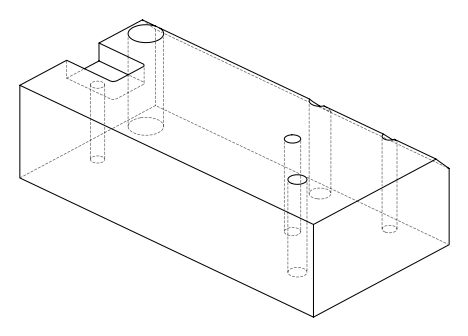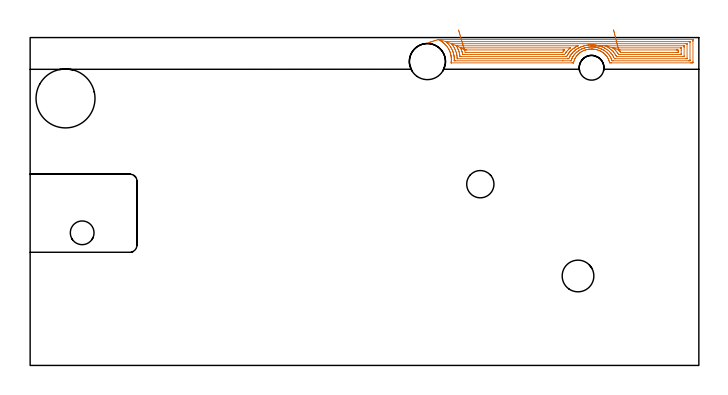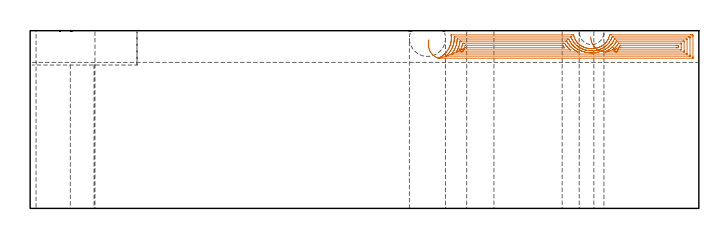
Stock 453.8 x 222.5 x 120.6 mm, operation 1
(PLAN: 23 operations, 19 tool changes, 58.2 min)
(1 AREA_MILL | FG_CHAMFER_SURFACE | UGT0205_001 | 28.59 min | 104592 mm3)
(2 MILL_SLOT | SLOT_PARTIAL_RECTANGULAR | NXT0201_009 | Follow Part, ap 2, ae 75% | 22.38 min | 89318 mm3)
(3 SPOT_DRILL | STEP1HOLE | NXT0321_9005460120000 | 0.03 min | 16 mm3)
(4 SPOT_DRILL_1 | STEP1HOLE_2 | NXT0321_9005460120000 | 0.05 min | 199 mm3)
(5 SPOT_DRILL_2 | STEP1HOLE_4 | NXT0321_9005460120000 | 0.05 min | 116 mm3)
(6 SPOT_DRILL_3 | STEP1HOLE_5 | NXT0321_9005460120000 | 0.05 min | 183 mm3)
(7 DRILL_BLIND_HOLE_INTO_CENTER | STEP1HOLE | NXT0301_065 | 0.07 min | 793 mm3)
(8 GUN_DRILL_THROUGH_HOLE | STEP1HOLE | UGT0307_006 | 0.59 min | 6783 mm3)
(9 DRILL_TO_ENLARGE_THROUGH_HOLE | STEP1HOLE | UGT0301_291 | 0.52 min | 18578 mm3)
(10 DRILL_THROUGH_HOLE_FROM_SOLID_MATERIAL | STEP1HOLE_1 | NXT0301_065 | 0.42 min | 6711 mm3)
(11 DRILL_TO_ENLARGE_THROUGH_HOLE_1 | STEP1HOLE_1 | UGT0301_285 | 0.43 min | 13054 mm3)
(12 DRILL_BLIND_HOLE_INTO_CENTER_1 | STEP1HOLE_2 | NXT0301_046 | 0.05 min | 356 mm3)
(13 GUN_DRILL_THROUGH_HOLE_1 | STEP1HOLE_2 | UGT0307_006 | 0.62 min | 7128 mm3)
(14 DRILL_TO_ENLARGE_THROUGH_HOLE_2 | STEP1HOLE_2 | NXT0301_102 | 0.51 min | 9529 mm3)
(15 DRILL_TO_ENLARGE_THROUGH_HOLE_3 | STEP1HOLE_2 | UGT0301_052 | 0.52 min | 26500 mm3)
(16 INDEXABLE_INSERT_DRILL_THROUGH_HOLE_FROM_SOLID | STEP1HOLE_3 | NXT0302_035 | 0.5 min | 151497 mm3)
(17 DRILL_BLIND_HOLE_INTO_CENTER_2 | STEP1HOLE_4 | NXT0301_065 | 0.07 min | 662 mm3)
(18 GUN_DRILL_THROUGH_HOLE_2 | STEP1HOLE_4 | UGT0307_006 | 0.58 min | 6798 mm3)
(19 DRILL_TO_ENLARGE_THROUGH_HOLE_4 | STEP1HOLE_4 | NXT0301_102 | 0.51 min | 9159 mm3)
(20 DRILL_TO_ENLARGE_THROUGH_HOLE_5 | STEP1HOLE_4 | UGT0301_058 | 0.53 min | 37558 mm3)
(21 DRILL_BLIND_HOLE_INTO_CENTER_3 | STEP1HOLE_5 | NXT0301_046 | 0.05 min | 360 mm3)
(22 GUN_DRILL_THROUGH_HOLE_3 | STEP1HOLE_5 | UGT0307_003 | 0.58 min | 4187 mm3)
(23 SPADE_DRILL_TO_ENLARGE_THROUGH_HOLE | STEP1HOLE_5 | UGT0306_009 | 0.51 min | 27621 mm3)
(TOOL UGT0205_001 | Chamfer Mill 20 x 3 x 45 deg. | D20 FL50 Z2)
(TOOL NXT0201_009 | ENDMILL 8mm [2P460-0800-NA 1630] | D8 FL26 Z6)
(TOOL NXT0321_9005460120000 | NC Spot Drill, 142deg, 12mm, Carbide, Uncoated | D12 PA142 FL30 Z2)
(TOOL NXT0301_065 | Carbide Drill 9.4mm [860.1-0940-075A1-MM 2214] | D9.4 PA140 FL98 Z2)
(TOOL UGT0307_006 | Gun Drill 9 mm | D9 PA130 FL24 Z1)
(TOOL UGT0301_291 | Twist Drill 16.8 mm | D16.8 PA118 FL125 Z2)
(TOOL UGT0301_285 | Twist Drill 16.1 mm | D16.1 PA118 FL125 Z2)
(TOOL NXT0301_046 | Carbide Drill 7.5mm [860.1-0750-038A1-MM 2214] | D7.5 PA140 FL53 Z2)
(TOOL NXT0301_102 | Carbide Drill 13.5mm [860.1-1350-108A1-MM 2214] | D13.5 PA140 FL123 Z2)
(TOOL UGT0301_052 | Twist Drill 21.5 mm | D21.5 PA118 FL150 Z2)
(TOOL NXT0302_035 | Index. Insert Drill 40mm [880-D4000L40-05] | D40 PA176 FL200 Z2)
(TOOL UGT0301_058 | Twist Drill 24.5 mm | D24.5 PA118 FL160 Z2)
(TOOL UGT0307_003 | Gun Drill 7 mm | D7 PA130 FL24 Z1)
(TOOL UGT0306_009 | Spade Drill 18.5mm | D18.5 PA132 FL10 Z2)
(OP 1 AREA_MILL, part 2 of 2)
G0 X270.633 Y219.139 Z114.416
G1 X270.426 Y219.072 Z113.572
X270.289 Y219.028 Z112.711
X270.225 Y219.008 Z111.841
X270.232 Y219.01 Z110.969
X270.312 Y219.036 Z110.101
X270.464 Y219.084 Z109.243
X270.687 Y219.156 Z108.403
X270.978 Y219.249 Z107.586
X271.336 Y219.364 Z106.798
X271.758 Y219.499 Z106.047
X272.241 Y219.654 Z105.337
X272.781 Y219.827 Z104.674
X273.374 Y220.017 Z104.063
X274.015 Y220.222 Z103.508
X274.7 Y220.442 Z103.015
X275.424 Y220.673 Z102.586
X276.18 Y220.916 Z102.224
X276.963 Y221.166 Z101.934
X276.966 Y221.167 Z101.933
X276.983 Y221.169 Z101.931
X277.5 Y221.171 Z101.929
X277.877 Y221.172 Z101.928
X449.591 Y221.171 Z101.929
X449.717 Y221.17 Z101.93
X449.762 Y221.167 Z101.933
X449.781 Y221.165 Z101.935
X449.79 Y221.141 Z101.959
X449.795 Y221.004 Z102.096
X449.798 Y220.796 Z102.304
X449.8 Y220.589 Z102.511
Y219.909 Z103.191
Y206.384 Z116.716
X449.795 Y205.704 Z117.396
X449.791 Y205.505 Z117.595
X449.771 Y205.335 Z117.765
X449.591 Y205.333 Z117.767
X449.073 Y205.33 Z117.77
X448.696 Y205.329 Z117.771
X448.18 Y205.328 Z117.772
X394.52 Y205.329 Z117.771
X394.142
X393.622 Y205.332 Z117.768
X393.247 Y205.335 Z117.765
X393.154 Y205.704 Z117.396
X393.122 Y205.828 Z117.272
X392.908 Y206.592 Z116.508
X392.741 Y207.094 Z116.006
X392.585 Y207.479 Z115.621
X392.353 Y208.027 Z115.073
X392.174 Y208.367 Z114.733
X391.97 Y208.747 Z114.353
X391.654 Y209.255 Z113.845
X391.459 Y209.561 Z113.539
X391.209 Y209.9 Z113.2
X391.015 Y210.143 Z112.957
X390.81 Y210.387 Z112.713
X390.564 Y210.67 Z112.43
X390.226 Y211.031 Z112.069
X389.943 Y211.305 Z111.795
X389.67 Y211.548 Z111.552
X389.232 Y211.918 Z111.182
X388.776 Y212.272 Z110.828
X388.458 Y212.493 Z110.607
X387.974 Y212.806 Z110.294
X387.881 Y212.864 Z110.236
X387.732 Y212.954 Z110.146
X386.987 Y213.343 Z109.757
X386.748 Y213.456 Z109.644
X386.234 Y213.694 Z109.406
X386.093 Y213.752 Z109.348
X385.997 Y213.789 Z109.311
X385.198 Y214.063 Z109.037
X384.676 Y214.213 Z108.887
X384.304 Y214.309 Z108.791
X383.943 Y214.399 Z108.701
X383.502 Y214.489 Z108.611
X383.41 Y214.506 Z108.594
X382.953 Y214.582 Z108.518
X382.515 Y214.634 Z108.466
X382.456 Y214.641 Z108.459
X381.621 Y214.701 Z108.399
X381.493 Y214.708 Z108.392
X381.102 Y214.718 Z108.382
X380.727 Y214.715 Z108.385
X380.596 Y214.712 Z108.388
X379.832 Y214.665 Z108.435
X379.754 Y214.659 Z108.441
X379.039 Y214.582 Z108.518
X378.952 Y214.568 Z108.532
X378.938 Y214.566 Z108.534
X378.198 Y214.428 Z108.672
X378.044 Y214.395 Z108.705
X377.476 Y214.257 Z108.843
X377.149 Y214.168 Z108.932
X376.784 Y214.057 Z109.043
X376.255 Y213.88 Z109.22
X376.119 Y213.829 Z109.271
X375.779 Y213.694 Z109.406
X375.488 Y213.567 Z109.533
X375.36 Y213.509 Z109.591
X374.885 Y213.279 Z109.821
X374.466 Y213.057 Z110.043
X374.304 Y212.967 Z110.133
X374.028 Y212.806 Z110.294
X373.748 Y212.631 Z110.469
X373.572 Y212.518 Z110.582
X373.223 Y212.264 Z110.836
X372.762 Y211.918 Z111.182
X372.715 Y211.881 Z111.219
X372.677 Y211.85 Z111.25
X372.237 Y211.468 Z111.632
X371.783 Y211.048 Z112.052
X371.774 Y211.039 Z112.061
X371.766 Y211.031 Z112.069
X371.351 Y210.572 Z112.528
X370.969 Y210.143 Z112.957
X370.932 Y210.1 Z113.
X370.889 Y210.044 Z113.056
X370.563 Y209.578 Z113.522
X370.344 Y209.255 Z113.845
X370.208 Y209.043 Z114.057
X369.994 Y208.696 Z114.404
X369.878 Y208.483 Z114.617
X369.819 Y208.367 Z114.733
X369.585 Y207.885 Z115.215
X369.412 Y207.479 Z115.621
X369.324 Y207.258 Z115.842
X369.1 Y206.651 Z116.449
X368.899 Y205.904 Z117.196
X368.766 Y205.353 Z117.747
X368.75 Y205.335 Z117.765
X368.709 Y205.333 Z117.767
X368.582 Y205.33 Z117.77
X368.206 Y205.329 Z117.771
X367.689 Y205.328 Z117.772
X285.926 Y205.329 Z117.771
X285.8 Y205.33 Z117.77
X285.7 Y205.333 Z117.767
X285.644 Y205.335 Z117.765
X285.714 Y205.914 Z117.186
X285.784 Y206.592 Z116.508
X285.795 Y206.722 Z116.378
X285.827 Y207.479 Z115.621
X285.83 Y207.575 Z115.525
X285.812 Y208.367 Z114.733
X285.808 Y208.484 Z114.616
X285.777 Y208.88 Z114.22
X285.741 Y209.255 Z113.845
X285.72 Y209.46 Z113.64
X285.669 Y209.821 Z113.279
X285.613 Y210.143 Z112.957
X285.545 Y210.522 Z112.578
X285.436 Y211.031 Z112.069
X285.269 Y211.683 Z111.417
X285.195 Y211.918 Z111.182
X285.032 Y212.408 Z110.692
X284.885 Y212.806 Z110.294
X284.795 Y213.041 Z110.059
X284.509 Y213.694 Z109.406
X284.392 Y213.954 Z109.146
X284.138 Y214.464 Z108.636
X284.072 Y214.582 Z108.518
X283.987 Y214.731 Z108.369
X283.535 Y215.47 Z107.63
X283.243 Y215.928 Z107.172
X282.925 Y216.357 Z106.743
X282.349 Y217.09 Z106.01
X282.213 Y217.245 Z105.855
X281.851 Y217.639 Z105.461
X281.455 Y218.053 Z105.047
X281.372 Y218.133 Z104.967
X280.949 Y218.522 Z104.578
X280.56 Y218.864 Z104.236
X280.372 Y219.021 Z104.079
X279.979 Y219.334 Z103.766
X279.666 Y219.562 Z103.538
X279.175 Y219.909 Z103.191
X278.772 Y220.167 Z102.933
X278.097 Y220.578 Z102.522
X277.877 Y220.696 Z102.404
X277.686 Y220.796 Z102.304
X277.377 Y220.954 Z102.146
X276.983 Y221.154 Z101.946
X276.963 Y221.166 Z101.934
X282.142 Y219.751 Z103.349
X282.171 Y219.752 Z103.348
X282.349 Y219.756 Z103.344
X282.502 Y219.757 Z103.343
X447.06
X447.694 Y219.755 Z103.345
X447.764 Y219.753 Z103.347
X447.783 Y219.751 Z103.349
X447.79 Y219.738 Z103.362
X447.793 Y219.685 Z103.415
X447.797 Y219.464 Z103.636
X447.8 Y219.023 Z104.077
Y207.481 Z115.619
X447.797 Y207.036 Z116.064
X447.793 Y206.815 Z116.285
X447.79 Y206.762 Z116.338
X447.781 Y206.749 Z116.351
X447.755 Y206.748 Z116.352
X447.648 Y206.745 Z116.355
X446.908 Y206.743 Z116.357
X446.755
X395.778
X395.036 Y206.748 Z116.352
X394.938 Y206.75 Z116.35
X394.863 Y206.944 Z116.156
X394.66 Y207.479 Z115.621
X394.419 Y208.091 Z115.009
X394.292 Y208.367 Z114.733
X394.142 Y208.684 Z114.416
X393.828 Y209.255 Z113.845
X393.361 Y210.03 Z113.07
X393.287 Y210.143 Z112.957
X393.247 Y210.201 Z112.899
X392.888 Y210.673 Z112.427
X392.595 Y211.031 Z112.069
X392.353 Y211.311 Z111.789
X391.786 Y211.918 Z111.182
X391.459 Y212.23 Z110.87
X390.789 Y212.806 Z110.294
X390.564 Y212.984 Z110.116
X389.843 Y213.522 Z109.578
X389.67 Y213.633 Z109.467
X389.572 Y213.694 Z109.406
X389.077 Y213.994 Z109.106
X388.776 Y214.162 Z108.938
X387.977 Y214.582 Z108.518
X387.881 Y214.629 Z108.471
X387.792 Y214.67 Z108.43
X387.265 Y214.902 Z108.198
X386.987 Y215.012 Z108.088
X386.305 Y215.258 Z107.842
X386.093 Y215.328 Z107.772
X385.627 Y215.47 Z107.63
X385.198 Y215.587 Z107.513
X385.037 Y215.63 Z107.47
X384.613 Y215.731 Z107.369
X384.304 Y215.795 Z107.305
X383.899 Y215.872 Z107.228
X383.41 Y215.953 Z107.147
X382.852 Y216.023 Z107.077
X382.515 Y216.054 Z107.046
X381.876 Y216.104 Z106.996
X381.621 Y216.117 Z106.983
X380.955 Y216.131 Z106.969
X380.727 Y216.129 Z106.971
X380.092 Y216.099 Z107.001
X379.832 Y216.082 Z107.018
X379.265 Y216.032 Z107.068
X378.938 Y215.995 Z107.105
X378.47 Y215.934 Z107.166
X378.044 Y215.859 Z107.241
X377.711 Y215.8 Z107.3
X377.149 Y215.674 Z107.426
X376.983 Y215.634 Z107.466
X376.344 Y215.47 Z107.63
X376.275 Y215.449 Z107.651
X376.255 Y215.443 Z107.657
X375.605 Y215.227 Z107.873
X375.36 Y215.145 Z107.955
X374.954 Y214.985 Z108.115
X374.466 Y214.782 Z108.318
X374.327 Y214.72 Z108.38
X374.028 Y214.582 Z108.518
X373.723 Y214.431 Z108.669
X373.572 Y214.353 Z108.747
X373.145 Y214.118 Z108.982
X372.677 Y213.851 Z109.249
X372.579 Y213.791 Z109.309
X372.427 Y213.694 Z109.406
X372.044 Y213.435 Z109.665
X371.783 Y213.249 Z109.851
X371.531 Y213.057 Z110.043
X371.209 Y212.806 Z110.294
X371.034 Y212.662 Z110.438
X370.889 Y212.539 Z110.561
X370.561 Y212.244 Z110.856
X370.213 Y211.918 Z111.182
X370.103 Y211.81 Z111.29
X369.994 Y211.698 Z111.402
X369.676 Y211.347 Z111.753
X369.395 Y211.031 Z112.069
X369.26 Y210.871 Z112.229
X369.1 Y210.673 Z112.427
X368.878 Y210.363 Z112.737
X368.726 Y210.143 Z112.957
X368.519 Y209.831 Z113.269
X368.206 Y209.34 Z113.76
X368.174 Y209.286 Z113.814
X368.157 Y209.255 Z113.845
X367.869 Y208.701 Z114.399
X367.705 Y208.367 Z114.733
X367.586 Y208.095 Z115.005
X367.333 Y207.479 Z115.621
X367.327 Y207.464 Z115.636
X367.311 Y207.42 Z115.68
X367.101 Y206.8 Z116.3
X367.087 Y206.766 Z116.334
X367.079 Y206.752 Z116.348
X367.064 Y206.75 Z116.35
X366.974 Y206.746 Z116.354
X366.788 Y206.744 Z116.356
X361.467 Y206.743 Z116.357
X288.457
X287.855 Y206.748 Z116.352
X287.823 Y206.749 Z116.351
X287.812 Y206.776 Z116.324
Y206.865 Z116.235
X287.815 Y207.04 Z116.06
X287.825 Y207.37 Z115.73
Y207.479 Z115.621
X287.816 Y208.267 Z114.833
X287.811 Y208.367 Z114.733
X287.755 Y209.215 Z113.885
X287.751 Y209.255 Z113.845
X287.715 Y209.574 Z113.526
X287.633 Y210.143 Z112.957
X287.618 Y210.239 Z112.861
X287.458 Y211.031 Z112.069
X287.389 Y211.354 Z111.746
X287.235 Y211.918 Z111.182
X287.022 Y212.606 Z110.494
X286.952 Y212.806 Z110.294
X286.821 Y213.172 Z109.928
X286.602 Y213.694 Z109.406
X286.443 Y214.069 Z109.031
X286.197 Y214.582 Z108.518
X285.926 Y215.104 Z107.996
X285.713 Y215.47 Z107.63
X285.41 Y215.982 Z107.118
X285.169 Y216.357 Z106.743
X285.032 Y216.564 Z106.536
X284.514 Y217.245 Z105.855
X284.138 Y217.72 Z105.38
X283.782 Y218.133 Z104.967
X283.243 Y218.702 Z104.398
X282.924 Y219.021 Z104.079
X282.181 Y219.708 Z103.392
X282.153 Y219.737 Z103.363
X282.142 Y219.751 Z103.349
X285.959 Y218.335 Z104.765
X285.96 Y218.336 Z104.764
X285.974 Y218.338 Z104.762
X286.397 Y218.342 Z104.758
X286.609 Y218.343 Z104.757
X445.119
X445.331 Y218.341 Z104.759
X445.754 Y218.336 Z104.764
X445.791 Y218.333 Z104.767
X445.794 Y218.321 Z104.779
X445.797 Y218.289 Z104.811
X445.799 Y218.229 Z104.871
X445.8 Y218.133 Z104.967
X445.799 Y208.58 Z114.52
X445.796 Y208.367 Z114.733
X445.79 Y208.199 Z114.901
X445.787 Y208.164 Z114.936
X445.684 Y208.161 Z114.939
X445.543 Y208.159 Z114.941
X445.331 Y208.157 Z114.943
X445.119
X397.036
X396.825 Y208.159 Z114.941
X396.613 Y208.162 Z114.938
X396.483 Y208.166 Z114.934
X396.447 Y208.242 Z114.858
X396.388 Y208.367 Z114.733
X396.029 Y209.157 Z113.943
X395.978 Y209.255 Z113.845
X395.93 Y209.343 Z113.757
X395.638 Y209.859 Z113.241
X395.463 Y210.143 Z112.957
X395.036 Y210.825 Z112.275
X394.884 Y211.031 Z112.069
X394.4 Y211.662 Z111.438
X394.181 Y211.918 Z111.182
X394.142 Y211.963 Z111.137
X393.345 Y212.806 Z110.294
X393.247 Y212.902 Z110.198
X392.359 Y213.694 Z109.406
X392.353 Y213.699 Z109.401
X392.318 Y213.729 Z109.371
X391.459 Y214.366 Z108.734
X391.156 Y214.582 Z108.518
X390.564 Y214.952 Z108.148
X390.283 Y215.123 Z107.977
X389.689 Y215.451 Z107.649
X389.653 Y215.47 Z107.63
X389.069 Y215.761 Z107.339
X388.776 Y215.897 Z107.203
X388.004 Y216.235 Z106.865
X387.881 Y216.282 Z106.818
X387.673 Y216.357 Z106.743
X386.987 Y216.593 Z106.507
X386.641 Y216.7 Z106.4
X386.093 Y216.853 Z106.247
X385.411 Y217.034 Z106.066
X385.198 Y217.083 Z106.017
X384.411 Y217.245 Z105.855
X384.304 Y217.264 Z105.836
X384.281 Y217.268 Z105.832
X383.804 Y217.339 Z105.761
X383.41 Y217.392 Z105.708
X383.241 Y217.412 Z105.688
X382.515 Y217.478 Z105.622
X382.261 Y217.497 Z105.603
X381.621 Y217.532 Z105.568
X381.326 Y217.538 Z105.562
X380.727 Y217.543 Z105.557
X380.437 Y217.532 Z105.568
X379.832 Y217.502 Z105.598
X379.59 Y217.486 Z105.614
X378.938 Y217.428 Z105.672
X378.771 Y217.411 Z105.689
X378.044 Y217.319 Z105.781
X377.979 Y217.309 Z105.791
X377.603 Y217.245 Z105.855
X377.22 Y217.175 Z105.925
X377.149 Y217.16 Z105.94
X376.493 Y217.009 Z106.091
X376.255 Y216.95 Z106.15
X375.784 Y216.825 Z106.275
X375.36 Y216.702 Z106.398
X375.097 Y216.619 Z106.481
X374.466 Y216.415 Z106.685
X374.423 Y216.4 Z106.7
X374.312 Y216.357 Z106.743
X373.788 Y216.142 Z106.958
X373.572 Y216.051 Z107.049
X373.168 Y215.87 Z107.23
X372.677 Y215.642 Z107.458
X372.562 Y215.585 Z107.515
X372.34 Y215.47 Z107.63
X371.981 Y215.273 Z107.827
X371.783 Y215.161 Z107.939
X371.418 Y214.945 Z108.155
X370.889 Y214.617 Z108.483
X370.867 Y214.603 Z108.497
X370.836 Y214.582 Z108.518
X370.348 Y214.231 Z108.869
X369.994 Y213.967 Z109.133
X369.841 Y213.847 Z109.253
X369.652 Y213.694 Z109.406
X369.354 Y213.442 Z109.658
X369.1 Y213.223 Z109.877
X368.883 Y213.022 Z110.078
X368.656 Y212.806 Z110.294
X368.432 Y212.582 Z110.518
X368.206 Y212.348 Z110.752
X368. Y212.122 Z110.978
X367.821 Y211.918 Z111.182
X367.587 Y211.645 Z111.455
X367.311 Y211.302 Z111.798
X367.118 Y211.031 Z112.069
X366.833 Y210.617 Z112.483
X366.521 Y210.143 Z112.957
X366.481 Y210.079 Z113.021
X366.417 Y209.975 Z113.125
X366.161 Y209.509 Z113.591
X366.027 Y209.255 Z113.845
X365.86 Y208.921 Z114.179
X365.612 Y208.367 Z114.733
X365.523 Y208.164 Z114.936
X364.839 Y208.158 Z114.942
X364.628
X290.045
X289.932 Y208.159 Z114.941
X289.858 Y208.163 Z114.937
X289.829 Y208.166 Z114.934
X289.827 Y208.177 Z114.923
X289.813 Y208.367 Z114.733
X289.771 Y208.99 Z114.11
X289.746 Y209.255 Z113.845
X289.665 Y209.983 Z113.117
X289.639 Y210.143 Z112.957
X289.504 Y210.931 Z112.169
X289.484 Y211.031 Z112.069
X289.479 Y211.055 Z112.045
X289.369 Y211.535 Z111.565
X289.273 Y211.918 Z111.182
X289.192 Y212.228 Z110.872
X289.001 Y212.806 Z110.294
X288.744 Y213.561 Z109.539
X288.69 Y213.694 Z109.406
X288.609 Y213.889 Z109.211
X288.302 Y214.582 Z108.518
X288.043 Y215.144 Z107.956
X287.868 Y215.47 Z107.63
X287.715 Y215.749 Z107.351
X287.35 Y216.357 Z106.743
X287.15 Y216.684 Z106.416
X286.821 Y217.206 Z105.894
X286.793 Y217.245 Z105.855
X286.712 Y217.353 Z105.747
X285.969 Y218.319 Z104.781
X285.959 Y218.335 Z104.765
X289.211 Y216.922 Z106.178
X289.3 Y216.925 Z106.175
X289.504 Y216.928 Z106.172
X289.661
X290.08 Y216.929 Z106.171
X371.208
X371.777 Y216.927 Z106.173
X371.783 Y216.926 Z106.174
Y216.925 Z106.175
X371.403 Y216.734 Z106.366
X371.142 Y216.6 Z106.5
X370.889 Y216.467 Z106.633
X370.818 Y216.428 Z106.672
X370.691 Y216.357 Z106.743
X370.254 Y216.1 Z107.
X369.994 Y215.944 Z107.156
X369.704 Y215.758 Z107.342
X369.264 Y215.47 Z107.63
X369.167 Y215.403 Z107.697
X369.1 Y215.355 Z107.745
X368.658 Y215.021 Z108.079
X368.206 Y214.677 Z108.423
X368.152 Y214.635 Z108.465
X368.089 Y214.582 Z108.518
X367.675 Y214.221 Z108.879
X367.311 Y213.901 Z109.199
X367.204 Y213.801 Z109.299
X367.094 Y213.694 Z109.406
X366.758 Y213.355 Z109.745
X366.417 Y213. Z110.1
X366.324 Y212.898 Z110.202
X366.243 Y212.806 Z110.294
X365.915 Y212.422 Z110.678
X365.523 Y211.944 Z111.156
X365.512 Y211.929 Z111.171
X365.504 Y211.918 Z111.182
X365.149 Y211.402 Z111.698
X364.897 Y211.031 Z112.069
X364.791 Y210.869 Z112.231
X364.628 Y210.611 Z112.489
X364.456 Y210.314 Z112.786
X364.361 Y210.143 Z112.957
X364.14 Y209.74 Z113.36
X364.097 Y209.661 Z113.439
X364.066 Y209.609 Z113.491
X364.048 Y209.582 Z113.518
X364.021 Y209.578 Z113.522
X363.734 Y209.574 Z113.526
X363.415 Y209.572 Z113.528
X292.763 Y209.571 Z113.529
X292.187 Y209.573 Z113.527
X291.899 Y209.575 Z113.525
X291.757 Y209.578 Z113.522
X291.733 Y209.583 Z113.517
X291.726 Y209.614 Z113.486
X291.714 Y209.673 Z113.427
X291.646 Y210.143 Z112.957
X291.544 Y210.781 Z112.319
X291.495 Y211.031 Z112.069
X291.32 Y211.891 Z111.209
X291.313 Y211.918 Z111.182
X291.292 Y211.998 Z111.102
X291.052 Y212.806 Z110.294
X290.949 Y213.147 Z109.953
X290.751 Y213.694 Z109.406
X290.631 Y214.016 Z109.084
X290.406 Y214.574 Z108.526
X290.398 Y214.592 Z108.508
X290.121 Y215.195 Z107.905
X289.99 Y215.47 Z107.63
X289.558 Y216.304 Z106.796
X289.504 Y216.396 Z106.704
X289.256 Y216.832 Z106.268
X289.211 Y216.922 Z106.178
X292.107 Y215.509 Z107.591
X292.144 Y215.512 Z107.588
X292.187 Y215.513 Z107.587
X293.036 Y215.515 Z107.585
X366.463 Y215.514 Z107.586
X366.553 Y215.51 Z107.59
X366.564 Y215.508 Z107.592
X366.565 Y215.506 Z107.594
X366.55 Y215.489 Z107.611
X365.997 Y214.999 Z108.101
X365.529 Y214.582 Z108.518
X365.523 Y214.575 Z108.525
X365.084 Y214.129 Z108.971
X364.668 Y213.694 Z109.406
X364.649 Y213.674 Z109.426
X364.628 Y213.651 Z109.449
X364.238 Y213.193 Z109.907
X363.917 Y212.806 Z110.294
X363.836 Y212.705 Z110.395
X363.734 Y212.573 Z110.527
X363.463 Y212.187 Z110.913
X363.278 Y211.918 Z111.182
X363.104 Y211.656 Z111.444
X362.696 Y211.031 Z112.069
X361.988 Y210.988 Z112.112
X361.945 Y210.987 Z112.113
X361.097 Y210.985 Z112.115
X294.87
X294.018 Y210.988 Z112.112
X293.976 Y210.99 Z112.11
X293.529 Y211.031 Z112.069
X293.404 Y211.598 Z111.502
X293.329 Y211.918 Z111.182
X293.244 Y212.275 Z110.825
X293.111 Y212.777 Z110.323
X293.081 Y212.88 Z110.22
X292.811 Y213.694 Z109.406
X292.674 Y214.098 Z109.002
X292.479 Y214.582 Z108.518
X292.187 Y215.286 Z107.814
X292.115 Y215.47 Z107.63
X292.107 Y215.509 Z107.591
X294.751 Y214.092 Z109.008
X294.87 Y214.094 Z109.006
X295.356 Y214.099 Z109.001
X295.764 Y214.1 Z109.
X296.249 Y214.101 Z108.999
X361.536 Y214.1 Z109.
X361.945 Y214.099 Z109.001
X362.434 Y214.096 Z109.004
X362.533 Y214.094 Z109.006
X362.639 Y214.079 Z109.021
X362.161 Y213.48 Z109.62
X361.945 Y213.205 Z109.895
X361.779 Y212.972 Z110.128
X361.662 Y212.806 Z110.294
X361.412 Y212.448 Z110.652
X361.389 Y212.42 Z110.68
X361.377 Y212.407 Z110.693
X361.357 Y212.405 Z110.695
X361.256 Y212.402 Z110.698
X361.051 Y212.4 Z110.7
X296.173
X295.764 Y212.402 Z110.698
X295.272 Y212.407 Z110.693
X295.26 Y212.41 Z110.69
X295.246 Y212.433 Z110.667
X294.751 Y214.092 Z109.008
X294.564 Y214.721 Z108.432
X294.364 Y215.395 Z107.916
X294.151 Y216.109 Z107.463
X293.928 Y216.859 Z107.077
X293.696 Y217.638 Z106.76
X293.457 Y218.44 Z106.515
X293.212 Y219.26 Z106.345
X292.965 Y220.091 Z106.249
X292.716 Y220.927 Z106.23
X292.467 Y221.762 Z106.286
X292.221 Y222.588 Z106.418
X291.979 Y223.4 Z106.625
X291.744 Y224.192 Z106.905
X291.516 Y224.958 Z107.256
X291.297 Y225.691 Z107.675
X291.09 Y226.386 Z108.159
X290.896 Y227.039 Z108.705
X290.716 Y227.643 Z109.308
G0 Z130.6
X380.487 Y216.709
Z116.393
G1 X380.506 Z115.521
X380.601 Y216.711 Z114.654
X380.771 Y216.715 Z113.798
X381.015 Y216.721 Z112.961
X381.331 Y216.727 Z112.148
X381.717 Y216.736 Z111.365
X382.169 Y216.746 Z110.62
X382.685 Y216.757 Z109.916
X383.26 Y216.77 Z109.26
X383.89 Y216.783 Z108.657
X384.57 Y216.798 Z108.111
X385.296 Y216.814 Z107.626
X386.06 Y216.831 Z107.206
X386.859 Y216.848 Z106.855
X387.684 Y216.866 Z106.575
X388.532 Y216.885 Z106.367
X389.394 Y216.904 Z106.235
X390.264 Y216.923 Z106.177
X390.367 Y216.925 Z106.175
X390.564 Y216.927 Z106.173
X390.883 Y216.929 Z106.171
X391.459
X443.649
X443.734 Y216.927 Z106.173
X443.776 Y216.924 Z106.176
X443.789 Y216.922 Z106.178
X443.791 Y216.912 Z106.188
X443.798 Y216.781 Z106.319
X443.8 Y216.357 Z106.743
Y215.891 Z107.209
Y210.143 Z112.957
X443.798 Y209.679 Z113.421
X443.793 Y209.61 Z113.49
X443.789 Y209.578 Z113.522
X443.761 Y209.576 Z113.524
X443.618 Y209.574 Z113.526
X443.33 Y209.572 Z113.528
X443.012 Y209.571 Z113.529
X398.294
X398.007 Y209.574 Z113.526
X397.972 Y209.575 Z113.525
X397.96 Y209.577 Z113.523
X397.915 Y209.65 Z113.45
X397.79 Y209.869 Z113.231
X397.719 Y209.994 Z113.106
X397.637 Y210.143 Z112.957
X397.538 Y210.323 Z112.777
X397.094 Y211.031 Z112.069
X396.825 Y211.455 Z111.645
X396.473 Y211.918 Z111.182
X395.93 Y212.596 Z110.504
X395.742 Y212.806 Z110.294
X395.036 Y213.566 Z109.534
X394.903 Y213.694 Z109.406
X394.142 Y214.376 Z108.724
X393.903 Y214.582 Z108.518
X393.247 Y215.085 Z108.015
X392.727 Y215.47 Z107.63
X392.353 Y215.721 Z107.379
X391.657 Y216.16 Z106.94
X391.459 Y216.273 Z106.827
X391.304 Y216.357 Z106.743
X390.564 Y216.752 Z106.348
X390.421 Y216.832 Z106.268
X390.264 Y216.923 Z106.177
X395.486 Y215.47 Z107.63
X395.89 Y215.51 Z107.59
X395.93 Y215.512 Z107.588
X396.779 Y215.515 Z107.585
X441.542 Y215.514 Z107.586
X441.587 Y215.513 Z107.587
X441.678 Y215.508 Z107.592
X441.79 Y215.5 Z107.6
X441.792 Y215.47 Z107.63
X441.798 Y215.215 Z107.885
X441.8 Y213.694 Z109.406
Y211.918 Z111.182
X441.799 Y211.663 Z111.437
X441.792 Y211.031 Z112.069
X441.79 Y211.001 Z112.099
X441.78 Y210.992 Z112.108
X441.724 Y210.989 Z112.111
X441.633 Y210.986 Z112.114
X399.508
X399.462
X399.371 Y210.99 Z112.11
X399.318 Y210.993 Z112.107
X399.308 Y211.004 Z112.096
X399.288 Y211.031 Z112.069
X398.934 Y211.6 Z111.5
X398.728 Y211.918 Z111.182
X398.613 Y212.091 Z111.009
X398.06 Y212.806 Z110.294
X397.719 Y213.23 Z109.87
X397.309 Y213.694 Z109.406
X396.825 Y214.213 Z108.887
X396.46 Y214.582 Z108.518
X395.486 Y215.47 Z107.63
X399.34 Y214.095 Z109.005
X399.343 Y214.097 Z109.003
X399.508 Y214.099 Z109.001
X399.993 Y214.1 Z109.
X400.402 Y214.101 Z108.999
X438.449 Y214.1 Z109.
X438.859
X439.347 Y214.097 Z109.003
X439.753 Y214.093 Z109.007
X439.795 Y213.694 Z109.406
X439.798 Y213.649 Z109.451
Y212.806 Z110.294
X439.796 Y212.763 Z110.337
X439.753 Y212.407 Z110.693
X439.266 Y212.402 Z110.698
X438.859 Y212.4 Z110.7
X438.374
X400.709
X400.658 Y212.401 Z110.699
X400.634 Y212.403 Z110.697
X400.627 Y212.405 Z110.695
X400.565 Y212.494 Z110.606
X400.402 Y212.732 Z110.368
X400.347 Y212.806 Z110.294
X400.175 Y213.032 Z110.068
X399.654 Y213.694 Z109.406
X399.508 Y213.879 Z109.221
X399.383 Y214.034 Z109.066
X399.341 Y214.09 Z109.01
X399.34 Y214.095 Z109.005
X399.181 Y214.728 Z108.425
X399.01 Y215.407 Z107.905
X398.829 Y216.127 Z107.447
X398.639 Y216.884 Z107.056
X398.442 Y217.67 Z106.735
X398.238 Y218.481 Z106.485
X398.03 Y219.31 Z106.309
X397.819 Y220.15 Z106.209
X397.607 Y220.996 Z106.184
X397.394 Y221.841 Z106.235
X397.184 Y222.678 Z106.363
X396.977 Y223.501 Z106.564
X396.776 Y224.304 Z106.839
X396.581 Y225.081 Z107.186
X396.394 Y225.825 Z107.6
X396.216 Y226.532 Z108.08
X396.05 Y227.195 Z108.622
X395.895 Y227.81 Z109.221
G0 Z130.6
M5
M2
